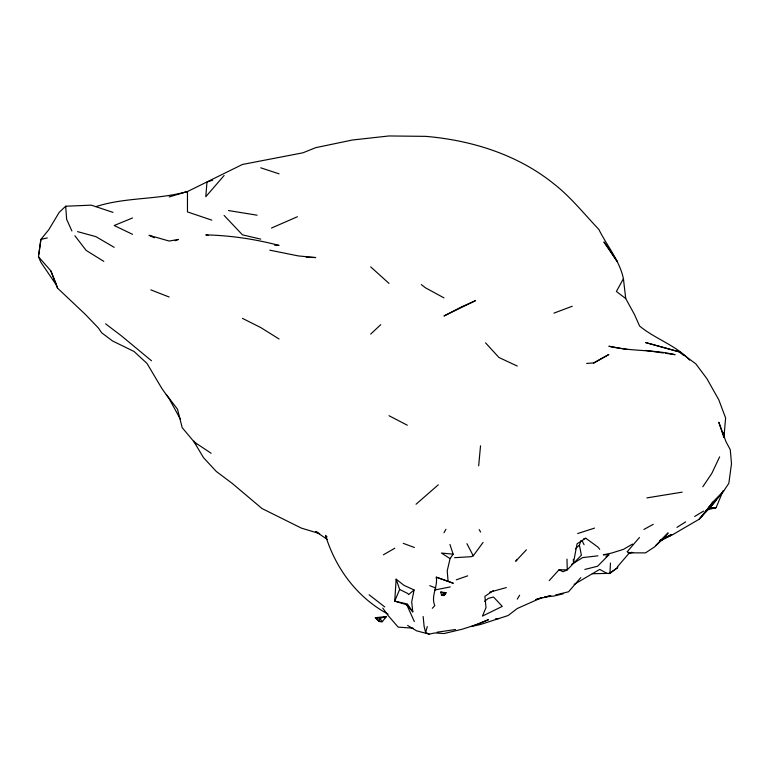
<?xml version="1.0" encoding="UTF-8"?>
<svg xmlns="http://www.w3.org/2000/svg" width="770" height="770" viewBox="0 0 770 770"><rect width="100%" height="100%" fill="white"/><g stroke="black" fill="none" stroke-linecap="round" stroke-linejoin="round"><path stroke-width="1.16" d="M38.798 254.177L40.897 239.422L48.818 229.653L59.213 212.356L65.671 206.225L91.255 205.157L95.855 206.649C125.587 196.985 157.301 200.008 187.466 191.518L187.466 211.923L211.846 220.153M396.146 579.184L394.74 601.149L406.772 604.787L412.816 611.871L411.69 601.938L414.077 589.984L403.894 585.287L396.146 579.184L399.64 589.445L394.74 601.149L407.33 603.969L412.816 611.871M432.297 608.3L434.809 605.624C430.623 596.259 437.966 586.875 436.272 577.173L453.135 583.179L436.272 577.173M574.15 584.42L592.303 573.737L609.936 573.342L610.466 563.072M723.444 434.858L723.579 432.451L724.06 437.148M723.993 436.706L725.61 417.985L718.805 399.813L706.87 378.638L695.839 363.844L679.718 351.996L645.51 342.525L679.718 351.996L683.173 355.066M478.671 465.821L480.528 445.84M180.363 419.13L169.15 398.706L162.085 388.821L146.964 363.392L134.057 351.486L112.535 340.966L101.669 332.784L98.377 327.972L85.316 314.362L57.519 288.105L56.836 285.747L40.897 262.31L38.5 256.766L40.897 239.422L47.288 237.92M449.95 544.448L453.135 554.188L450.065 558.625L447.216 570.859L448.063 580.946M563.062 593.843L553.909 596.057L544.746 597.019L550.771 595.691L535.583 599.657L541.907 597.53L517.257 608.521L508.104 615.538L480.615 624.46L471.452 626.52L488.555 619.619L478.074 624.152L462.298 629.186L443.972 633.556L434.809 632.94L429.188 634.153L425.656 632.594L427.254 626.539M575.421 548.856L579.387 545.131L580.984 540.588M723.184 490.634L716.081 507.69L707.457 509.759M378.753 620.957L375.308 617.704L379.851 618.349L382.247 621.708L378.753 620.957L379.851 618.349L386.396 616.549L382.247 621.708L379.851 621.688L375.308 617.704L386.396 616.549L384.519 618.021M719.632 456.851L711.778 473.463L702.808 486.756M187.129 191.72L242.435 164.462L302.937 152.806L315.719 147.657L352.362 140.015L389.004 135.963L425.656 136.357C471.606 140.246 517.671 154.606 553.909 183.886C570.676 196.908 584.209 214.031 598.858 229.431C606.914 245.794 619.629 260.539 623.421 278.711L616.385 291.455L625.712 298.548L634.528 314.622L639.591 326.008C655.126 338.964 675.704 345.104 689.65 360.119M443.972 532.734L445.936 529.279M444.983 594.469L446.032 592.688L440.806 592.053L441.566 595.268L443.972 595.557L444.983 594.469L441.566 595.268L443.972 593.121L446.032 592.688L443.972 595.557M517.257 599.137L519.635 595.249M659.813 540.79L671.238 534.688L663.836 538.471L672.999 534.486L699.285 519.153L712.019 505.341L723.733 490.942L728.844 483.329L731.5 463.704L730.287 449.738L725.975 441.653L718.805 422.278L723.819 437.244M712.683 502.213L705.435 512.117L712.683 502.213L723.733 490.942M454.579 557.692L471.163 556.691L473.252 555.825L483.079 542.407M707.476 508.922L709.642 507.988L716.033 500.279M627.309 551.638L639.447 537.489M224.109 175.512L205.792 196.725L206.976 182.028L212.607 180.238M580.753 577.654L568.558 591.764L555.699 594.921M661.863 539.857L663.836 538.22L655.809 545.632L668.148 532.907L654.673 546.825L645.51 552.879L629.427 552.86L618.031 566.066L617.53 567.731L609.936 573.342M549.231 580.609L559.039 569.762L567.249 569.858L581.389 555.228L579.387 545.131M517.257 559.569L515.688 561.243L526.42 549.809M632.526 544.072L623.392 549.376L611.515 553.091L603.305 554.785L608.868 554.814L597.607 566.229L584.854 569.434M370.688 334.084L380.755 324.671M416.05 504.225L438.284 484.811M571.715 564.333L582.678 557.605L597.924 555.825M414.077 589.984L408.581 594.604L407.888 593.564L399.64 589.445M484.59 601.341L488.353 598.348L493.512 597.019L502.271 606.385L482.453 616.096L486.014 607.578L484.879 596.346L493.31 590.629M605.98 556.816L608.868 554.814M608.868 573.66L617.53 567.731L617.29 567.009M599.705 549.337L598.097 547.21L585.768 538.23L577.067 543.784L573.448 562.851L573.323 559.328M676.926 527.392L685.666 521.858M694.656 516.478L703.636 511.078M592.303 573.737L599.705 569.396L607.376 573.583M383.422 554.795L394.76 548.25M593.603 363.219L608.868 354.479L593.574 362.911L586.634 363.421M643.893 529.481L653.258 524.303M659.707 541.243L671.777 535.006L662.335 539.067M659.851 540.501L671.238 534.688M271.464 228.045L297.393 216.736M594.565 528.095L577.664 533.552M132.498 217.977L114.181 225.523L132.507 234.311M175.108 240.712L178.467 239.422L169.15 241.048L148.995 235.283L154.366 237.766M553.909 313.149L572.226 306.258M456.292 579.839L467.679 575.835M169.15 196.928L187.466 191.518M583.573 538.846L585.768 538.23M489.778 592.14L506.352 587.577M455.522 629.523L437.052 632.199M629.494 552.899L631.756 552.446M434.809 589.984L450.257 586.933M628.339 553.062L631.775 552.388M646.877 497.892L682.162 492.155M711.788 508.2L716.081 507.69L709.642 507.988M495.379 618.849L498.941 618.551M628.339 552.754L632.921 552.465M306.267 257.296L315.719 257.555L298.346 255.929L269.789 250.173M627.194 349.464L608.868 346.24C630.591 351.515 653.307 349.426 675.078 354.672L665.617 353.305M413.057 628.166L398.167 627.126L388.119 615.548L382.757 608.069M274.495 245.101L279.077 245.428C255.091 239.104 230.557 235.476 205.792 234.879L208.141 235.341M453.135 554.188L441.422 553.043L450.065 558.625M645.51 350.417L663.259 352.968M228.478 210.547L257.084 215.196M260.751 239.133L242.435 234.821L224.109 215.436M429.188 634.153L416.608 630.832L407.628 625.442M77.539 231.626L95.855 236.621L114.181 247.334M319.714 533.649L301.378 528.114L262.012 508.537L232.242 483.416L216.303 471.461L203.521 457.678L194.136 441.942L182.201 427.668L177.514 409.226L166.291 394.548M260.761 167.822L279.077 173.847M95.855 206.649L113.007 212.395M440.806 592.053L443.972 593.121M403.239 543.351L414.404 547.489M317.885 532.455L315.719 531.627L327.288 539.375M429.756 585.672L435.791 588.03M150.824 289.857L169.15 297.018M517.257 366.048L498.941 357.492L485.552 342.862M627.194 551.792L629.427 552.86M559.039 569.762L563.062 571.744L567.249 569.858L566.98 559.116M242.435 318.366L260.751 327.558L279.077 339.002M389.004 415.713L407.33 425.223M443.972 297.875L425.646 287.913L421.286 284.602M103.796 261.377L86.153 250.414L74.892 235.755M388.09 614.142C357.27 597.616 335.71 568.606 325.498 535.343L327.058 536.902M194.136 441.942L211.144 453.28M384.74 606.924L369.119 594.787M105.577 323.824L121.4 335.836L151.498 360.774M370.688 266.872L389.004 283.418M38.5 256.766L50.81 270.819L56.403 284.679M194.011 441.133L195.975 444.069M479.19 529.587L480.615 532.051M466.928 543.668L473.252 555.825M581.928 540.511L584.093 544.717M406.772 604.787L414.337 621.573M71.88 230.962L66.663 219.354L65.671 206.225M50.81 270.819L57.519 288.105M425.656 632.594L424.126 626.501L423.144 616.491M623.421 278.711L625.712 298.548M709.642 506.496L699.285 519.153L709.642 506.496M462.298 306.537L443.972 315.989L475.408 300.704L462.298 306.537M608.868 248.989L603.911 241.944L617.03 261.251L608.868 248.989"/></g></svg>
